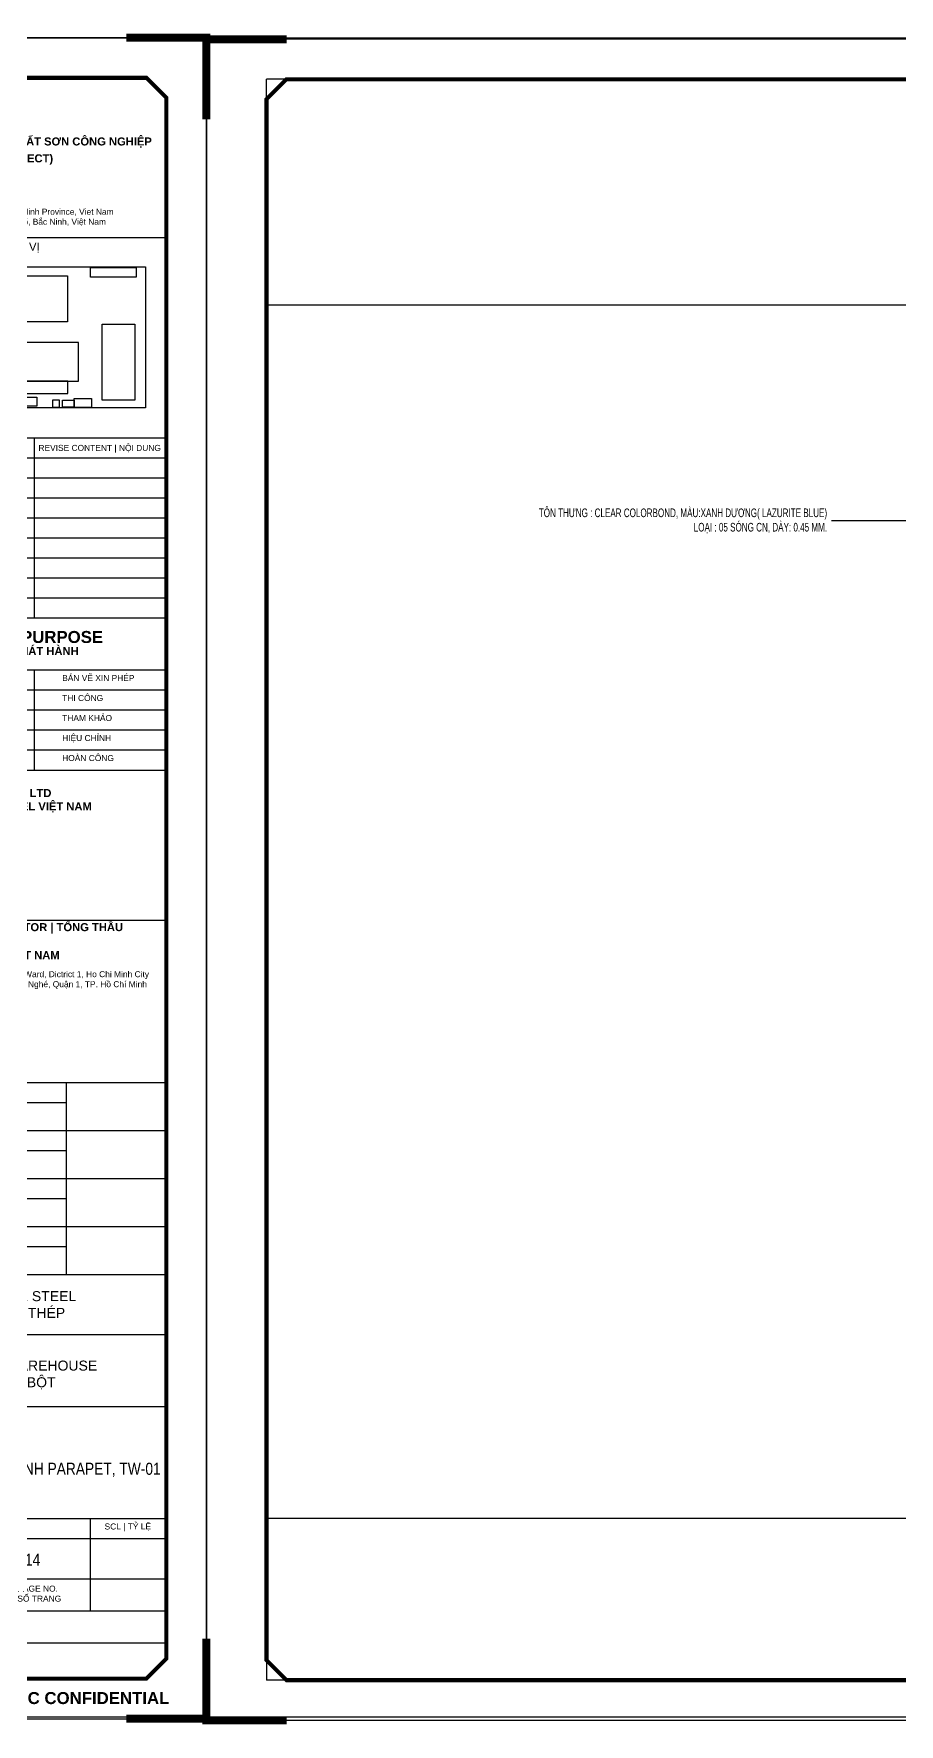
# Model space of a CAD drawing. Header units: inches. Extents: x 340055 to 349452, y -34649 to -30845.
# Drawn here: x 344817.4 to 345068, y -32779.9 to -32290.2 of the extents above; entities that cross this region are included whole.
import ezdxf
from ezdxf.enums import TextEntityAlignment as Align

# ---------------------------------------------------------------- set-up
doc = ezdxf.new("R2010")
doc.units = ezdxf.units.IN
doc.header["$MEASUREMENT"] = 0
for name, color, linetype in [('0 @ 1', 7, 'Continuous'), ('3', 3, 'Continuous'), ('NET IN', 3, 'Continuous')]:
    doc.layers.add(name, color=color, linetype=linetype)
doc.layers.add('Cover text', color=7, linetype='Continuous', true_color=0x52370f)
for name, color, linetype, lineweight in [('TEXT @ 1', 7, 'Continuous', 20), ('TL-TIILE BLOCK A2$0$TL-TITLE BLOCK - TEXT @ 1', 7, 'Continuous', 25), ('TL-TIILE BLOCK A2$0$TL-TITLE BLOCK 1', 7, 'Continuous', 50), ('TL-TIILE BLOCK A2$0$TL-TITLE BLOCK 2', 7, 'Continuous', 25), ('TL-TITLE BLOCK - TEXT', 7, 'Continuous', 25)]:
    doc.layers.add(name, color=color, linetype=linetype, lineweight=lineweight)
doc.styles.add('ST1H', font='vnshxh.shx', dxfattribs={"width": 0.7})
doc.styles.add('TIEU DE', font='', dxfattribs={"width": 0.8})
doc.styles.add('TL-TIILE BLOCK A2$0$MEP-TEXT T.BLOCK 1', font='arial.ttf', dxfattribs={"height": 1.5})
doc.styles.add('TL-TIILE BLOCK A2$0$MEP-TEXT T.BLOCK 2', font='arial.ttf')
doc.styles.add('TL-TIILE BLOCK A2$0$MEP-TEXT T.BLOCK 3', font='arial.ttf', dxfattribs={"height": 3})
doc.styles.get('TIEU DE').set_extended_font_data('.VnArial NarrowH')
doc.dimstyles.new('3', dxfattribs={"dimtxt": 3.5, "dimasz": 1.8, "dimexe": 1, "dimexo": 0, "dimgap": 1, "dimtad": 1, "dimdec": 0, "dimlfac": 3, "dimzin": 0, "dimdsep": 46, "dimtxsty": 'ST1H', "dimblk": 'OBLIQUE', "dimcen": 1, "dimdle": 1, "dimclrd": 8, "dimclre": 8, "dimclrt": 3, "dimadec": 0, "dimazin": 0, "dimtfac": 1, "dimtdec": 0, "dimtix": 1, "dimtofl": 0, "dimtmove": 1, "dimatfit": 3, "dimfxl": 0, "dimtolj": 1, "dimtzin": 0, "dimlwd": -1, "dimlwe": -1, "dimarcsym": 0})

# ---------------------------------------------------------------- blocks, each defined once
blk = doc.blocks.new('_Oblique')
at = {"color": 0, "linetype": 'ByBlock', "lineweight": -2}
blk.add_line((-0.5, -0.5), (0.5, 0.5), dxfattribs=at)
blk = doc.blocks.new('kt kien truc 1')
at = {"layer": 'Defpoints'}
for p, q in [((20, 410), (15, 410)), ((15, 405), (15, 410)), ((15, 15), (15, 10)), ((20, 10), (15, 10))]:
    blk.add_line(p, q, dxfattribs=at)
at = {"layer": 'Defpoints', "color": 8, "const_width": 2}
for points in [[(0, 400), (0, 420), (20, 420)], [(594, 400), (594, 420), (574, 420)], [(0, 20), (0, 0), (20, 0)], [(594, 20), (594, 0), (574, 0)]]:
    blk.add_lwpolyline(points, dxfattribs=at)
at = {"layer": 'Defpoints', "color": 8}
blk.add_lwpolyline([(0, 0), (594, 0), (594, 420), (0, 420)], close=True, dxfattribs=at)
at = {"layer": 'TL-TIILE BLOCK A2$0$TL-TITLE BLOCK 1', "const_width": 1}
blk.add_lwpolyline([(20, 10), (579, 10), (584, 15), (584, 405), (579, 410), (20, 410), (15, 405), (15, 15)], close=True, dxfattribs=at)
at = {"layer": 'TL-TIILE BLOCK A2$0$TL-TITLE BLOCK 2'}
for p, q in [((584, 370), (509, 370)), ((584, 320), (509, 320)), ((584, 320), (509, 320)), ((551, 320), (551, 275)), ((584, 315), (509, 315)), ((584, 310), (509, 310)), ((584, 305), (509, 305)), ((584, 300), (509, 300)), ((584, 295), (509, 295)), ((584, 290), (509, 290)), ((584, 285), (509, 285)), ((584, 280), (509, 280)), ((584, 275), (509, 275)), ((584, 262), (509, 262)), ((551, 262), (551, 237)), ((584, 257), (509, 257)), ((584, 252), (509, 252)), ((584, 247), (509, 247)), ((584, 242), (509, 242)), ((509, 237), (584, 237)), ((509, 199.5), (584, 199.5)), ((509, 159), (584, 159)), ((559, 159), (559, 111)), ((509, 154), (559, 154)), ((509, 147), (584, 147)), ((509, 142), (559, 142)), ((509, 135), (584, 135)), ((509, 130), (559, 130)), ((509, 123), (584, 123)), ((509, 118), (559, 118)), ((509, 111), (584, 111)), ((509, 96), (584, 96)), ((509, 78), (584, 78)), ((509, 50), (584, 50)), ((565, 50), (565, 27)), ((509, 45), (584, 45)), ((509, 35), (584, 35)), ((509, 27), (584, 27)), ((509, 19), (584, 19))]:
    blk.add_line(p, q, dxfattribs=at)
at = {"layer": 'TL-TITLE BLOCK - TEXT'}
for points in [[(513.08, 362.74), (578.82, 362.74), (578.82, 327.57), (513.08, 327.57)], [(565.02, 362.59), (576.46, 362.59), (576.46, 360.17), (565.02, 360.17)], [(567.94, 348.43), (576.11, 348.43), (576.11, 329.45), (567.94, 329.45)], [(548.22, 334.18), (562.02, 334.18), (562.02, 343.86), (548.22, 343.86)], [(544.26, 331.1), (559.38, 331.1), (559.38, 334.18), (544.26, 334.18)], [(538.4, 330.18), (551.6, 330.18), (551.6, 327.98), (538.4, 327.98)], [(557.33, 329.49), (555.56, 329.49), (555.56, 327.72), (557.33, 327.72)], [(558.07, 329.49), (560.93, 329.49), (560.93, 327.69), (558.07, 327.69)], [(560.93, 329.89), (565.33, 329.89), (565.33, 327.6), (560.93, 327.6)]]:
    blk.add_lwpolyline(points, close=True, dxfattribs=at)
blk.add_lwpolyline([(545.12, 360.52), (559.34, 360.52), (559.34, 349.03), (548.86, 349.03), (548.86, 353.14), (545.12, 353.14), (545.12, 360.52)], dxfattribs=at)
at = {"layer": '0 @ 1', "insert": (536.78, 6.67), "char_height": 3, "attachment_point": 1, "style": 'TL-TIILE BLOCK A2$0$MEP-TEXT T.BLOCK 3'}
blk.add_mtext_dynamic_manual_height_columns('\\pt15;{\\fArial|b1|i0|c0|p34;TIALOC CONFIDENTIAL}', width=49.3859, gutter_width=12.5, heights=[0], dxfattribs=at)
at = {"layer": 'TEXT @ 1', "char_height": 2.5, "attachment_point": 1, "style": 'TL-TIILE BLOCK A2$0$MEP-TEXT T.BLOCK 1'}
for s, width, insert in [('\\pi10.02899;{\\C1;STUCTURE STEEL \\P\\pi12.90587;KẾT CẤU THÉP}', 50.8254, (520.39, 106.84)), ('\\pi10.78205;{\\C1;POWDER WAREHOUSE\\P     KHU SƠN BỘT}', 64.0147, (516.35, 89.49))]:
    blk.add_mtext_dynamic_manual_height_columns(s, width=width, gutter_width=15, heights=[0], dxfattribs=dict(at, insert=insert))
at = {"layer": 'TL-TIILE BLOCK A2$0$TL-TITLE BLOCK - TEXT @ 1', "attachment_point": 1}
for s, width, heights, insert, char_height, style in [('\\pi0.50923;{\\fArial|b1|i0|c0|p34;MỞ RỘNG XƯỞNG SẢN XUẤT SƠN CÔNG NGHIỆP}', 68.8384, [0], (511.72, 395.1), 2, 'TL-TIILE BLOCK A2$0$MEP-TEXT T.BLOCK 3'), ('\\pi0.50924;{\\fArial|b1|i0|c0|p34;(POWER PROJECT)}', 32.1689, [0], (528.82, 390.88), 2, 'TL-TIILE BLOCK A2$0$MEP-TEXT T.BLOCK 3'), ('ADD:^II4-1, Que Vo Industrial Park, Bac Ninh Province, Viet Nam ', 66.5482, [0], (510.78, 377.29), 1.5, 'TL-TIILE BLOCK A2$0$MEP-TEXT T.BLOCK 1'), ('Địa chỉ: Lô I4-1, Khu công nghiệp Quế Võ, Bắc Ninh, Việt Nam', 66.5482, [0], (510.78, 374.79), 1.5, 'TL-TIILE BLOCK A2$0$MEP-TEXT T.BLOCK 1'), ('KEY PLAN | MẶT BẰNG ĐỊNH VỊ', 66.5482, [0], (510.78, 368.79), 2, 'TL-TIILE BLOCK A2$0$MEP-TEXT T.BLOCK 2'), ('REVISE CONTENT | NỘI DUNG', 37.618, [0], (552.04, 318.29), 1.5, 'TL-TIILE BLOCK A2$0$MEP-TEXT T.BLOCK 1'), ('\\pi11.8638;{\\fArial|b1|i0|c0|p34;ISSUANCE PURPOSE}', 66.5482, [0], (513.01, 271.79), 3, 'TL-TIILE BLOCK A2$0$MEP-TEXT T.BLOCK 3'), ('\\pi17.8812;{\\fArial|b1|i0|c0|p34;MỤC ĐÍCH PHÁT HÀNH}', 66.5482, [0], (513.01, 267.79), 2, 'TL-TIILE BLOCK A2$0$MEP-TEXT T.BLOCK 2'), ('BẢN VẼ XIN PHÉP', 44.9946, [0], (557.97, 260.79), 1.5, 'TL-TIILE BLOCK A2$0$MEP-TEXT T.BLOCK 1'), ('THI CÔNG', 44.9946, [0], (557.97, 255.79), 1.5, 'TL-TIILE BLOCK A2$0$MEP-TEXT T.BLOCK 1'), ('THAM KHẢO', 44.9946, [0], (557.97, 250.79), 1.5, 'TL-TIILE BLOCK A2$0$MEP-TEXT T.BLOCK 1'), ('HIỆU CHỈNH', 44.9946, [1.55], (557.97, 245.79), 1.5, 'TL-TIILE BLOCK A2$0$MEP-TEXT T.BLOCK 1'), ('HOÀN CÔNG', 44.9946, [0], (557.97, 240.79), 1.5, 'TL-TIILE BLOCK A2$0$MEP-TEXT T.BLOCK 1'), ('\\pi5.64586;{\\fArial|b1|i0|c0|p34;AKZO NOBEL VIETNAM CO., LTD\\PCÔNG TY TNHH AKZO NOBEL VIỆT NAM}', 66.5482, [0], (505.09, 232.29), 2, 'TL-TIILE BLOCK A2$0$MEP-TEXT T.BLOCK 2'), ('{\\fArial|b1|i0|c0|p34;DESIGN & BUILD CONTRACTOR | TỔNG THẦU}', 66.5482, [0], (510.78, 198.79), 2, 'TL-TIILE BLOCK A2$0$MEP-TEXT T.BLOCK 2'), ('{\\fArial|b1|i0|c0|p34;CÔNG TY TNHH TIALOC VIỆT NAM}', 66.5482, [0], (510.78, 191.79), 2, 'TL-TIILE BLOCK A2$0$MEP-TEXT T.BLOCK 2'), ('ADD:^I37 Ton Duc Thang Str, Ben Nghe Ward, Dictrict 1, Ho Chi Minh City ', 70.4569, [0], (510.78, 186.79), 1.5, 'TL-TIILE BLOCK A2$0$MEP-TEXT T.BLOCK 1'), ('Địa chỉ: 37 Tôn Đức Thắng, phường Bến Nghé, Quận 1, TP. Hồ Chí Minh', 70.522, [0], (510.78, 184.29), 1.5, 'TL-TIILE BLOCK A2$0$MEP-TEXT T.BLOCK 1'), ('SCL | TỶ LỆ', 37.618, [0], (568.56, 48.79), 1.5, 'TL-TIILE BLOCK A2$0$MEP-TEXT T.BLOCK 1'), ('SỐ TRANG', 31.0296, [0], (546.78, 30.77), 1.5, 'TL-TIILE BLOCK A2$0$MEP-TEXT T.BLOCK 1'), ('PAGE NO.', 21.1246, [0], (546.78, 33.27), 1.5, 'TL-TIILE BLOCK A2$0$MEP-TEXT T.BLOCK 1')]:
    blk.add_mtext_dynamic_manual_height_columns(s, width=width, gutter_width=15, heights=heights, dxfattribs=dict(at, insert=insert, char_height=char_height, style=style))

msp = doc.modelspace()

# ---------------------------------------------------------------- linework, layer by layer
at = {"color": 8}
msp.add_lwpolyline([(344884.7438, -32368.7455), (345454.0817, -32368.7455), (345454.0817, -32720.3253), (344884.7438, -32720.3253)], close=True, dxfattribs=at)
at = {"layer": 'NET IN'}
msp.add_lwpolyline([(344178.5705, -32291.3349), (344867.3504, -32291.3349), (344867.3504, -32777.9354), (344178.5705, -32777.9354)], close=True, dxfattribs=at)

# ---------------------------------------------------------------- block references
at = {"layer": '3'}
ref = msp.add_blockref('kt kien truc 1', (344178.5705, -32778.3509), dxfattribs=dict(at, xscale=1.159562065285868, yscale=1.159562065285868, zscale=1.159562065285868))
ref.add_attrib('TENBANVE', 'CHI TIÕT: DIÒM óP §ØNH PARAPET, TW-01', dxfattribs={"layer": 'Cover text', "ltscale": 0.5, "height": 3.478686, "style": 'TIEU DE'}).set_placement((344814.076, -32705.9182), align=Align.MIDDLE_CENTER)
ref.add_attrib('STT', 'CPT-AKZ-02-TD-014', dxfattribs={"layer": 'Cover text', "ltscale": 0.5, "height": 3.478686, "style": 'TIEU DE'}).set_placement((344800.5134, -32732.2855), align=Align.MIDDLE_CENTER)

# ---------------------------------------------------------------- leaders
at = {"color": 9}
msp.add_leader([(345075.367, -32451.39), (345072.4705, -32431.3153), (345047.0982, -32431.3153)], dimstyle='3', override={"dimgap": 1, "dimtad": 0}, dxfattribs=at)

# ---------------------------------------------------------------- next in the draw order: texts
at = {"layer": '3', "insert": (345047.0982, -32431.3153), "char_height": 2.5, "attachment_point": 6, "style": 'ST1H', "bg_fill": 2}
msp.add_mtext('\\A1;t«n TH¦NG : CLEAR COLORBOND, mµu:Xanh d\xad¬ng( Lazurite blue)\\PLo¹i : 05 SãNG CN, dµy: 0.45 mm.', dxfattribs=at)

# ---------------------------------------------------------------- next in the draw order: linework, layer by layer
at = {"layer": 'NET IN'}
msp.add_lwpolyline([(344867.3504, -32291.3349), (345556.1302, -32291.3349), (345556.1302, -32777.9354), (344867.3504, -32777.9354)], close=True, dxfattribs=at)

# ---------------------------------------------------------------- next in the draw order: block references
at = {"layer": '3', "xscale": 1.159562065285868, "yscale": 1.159562065285868, "zscale": 1.159562065285868}
msp.add_blockref('kt kien truc 1', (344867.3504, -32778.7665), dxfattribs=at)

doc.saveas('drawing.dxf')
